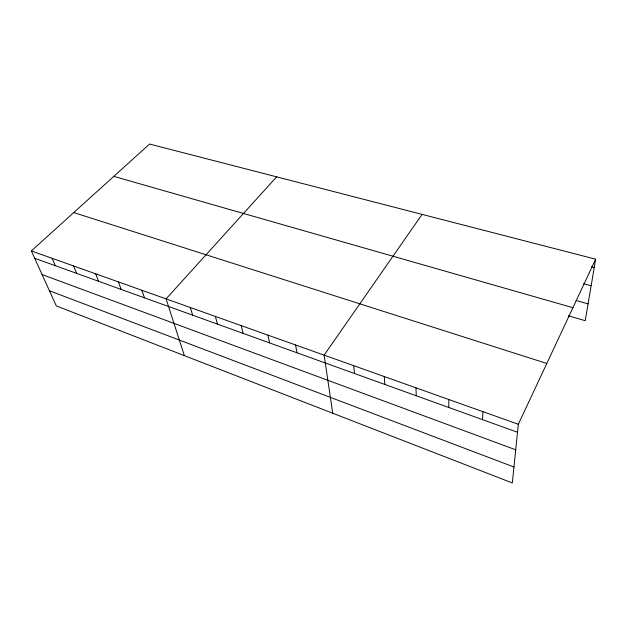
<?xml version="1.0" encoding="UTF-8"?>
<svg xmlns="http://www.w3.org/2000/svg" width="627" height="627" viewBox="0 0 627 627"><rect width="100%" height="100%" fill="white"/><g stroke="black" fill="none" stroke-linecap="round" stroke-linejoin="round"><path stroke-width="0.94" d="M448.775 407.479L448.83 399.532M482.508 419.635L482.931 411.673M595.65 259.186L518.325 424.267L512.322 482.955L56.32 305.921L31.35 250.925L149.555 144.045L595.65 259.186L585.226 320.687L568.407 315.796M422.089 214.387L324.12 355.141L332.733 413.232M276.648 176.853L166.084 298.883L184.385 355.642M591.433 266.726L594.247 267.463M583.588 283.702L591.143 285.755M576.064 300.451L588.079 303.836M113.808 176.367L572.929 307.7M73.767 212.577L546.807 363.472M31.35 250.925L518.325 424.267M34.681 258.269L517.51 432.246M42.087 274.571L515.715 449.802M49.439 290.763L513.952 467.021M52.143 258.324L55.356 265.715M73.563 265.95L76.643 273.388M95.633 273.811L98.572 281.288M118.385 281.907L121.176 289.439M141.859 290.262L144.492 297.833M190.349 307.52L192.622 315.177M215.382 316.431L217.467 324.135M241.238 325.64L243.119 333.376M267.956 335.147L269.61 342.922M295.56 344.975L296.979 352.782M353.667 365.659L354.561 373.527M384.265 376.545L384.86 384.453M415.967 387.831L416.25 395.762"/></g></svg>
